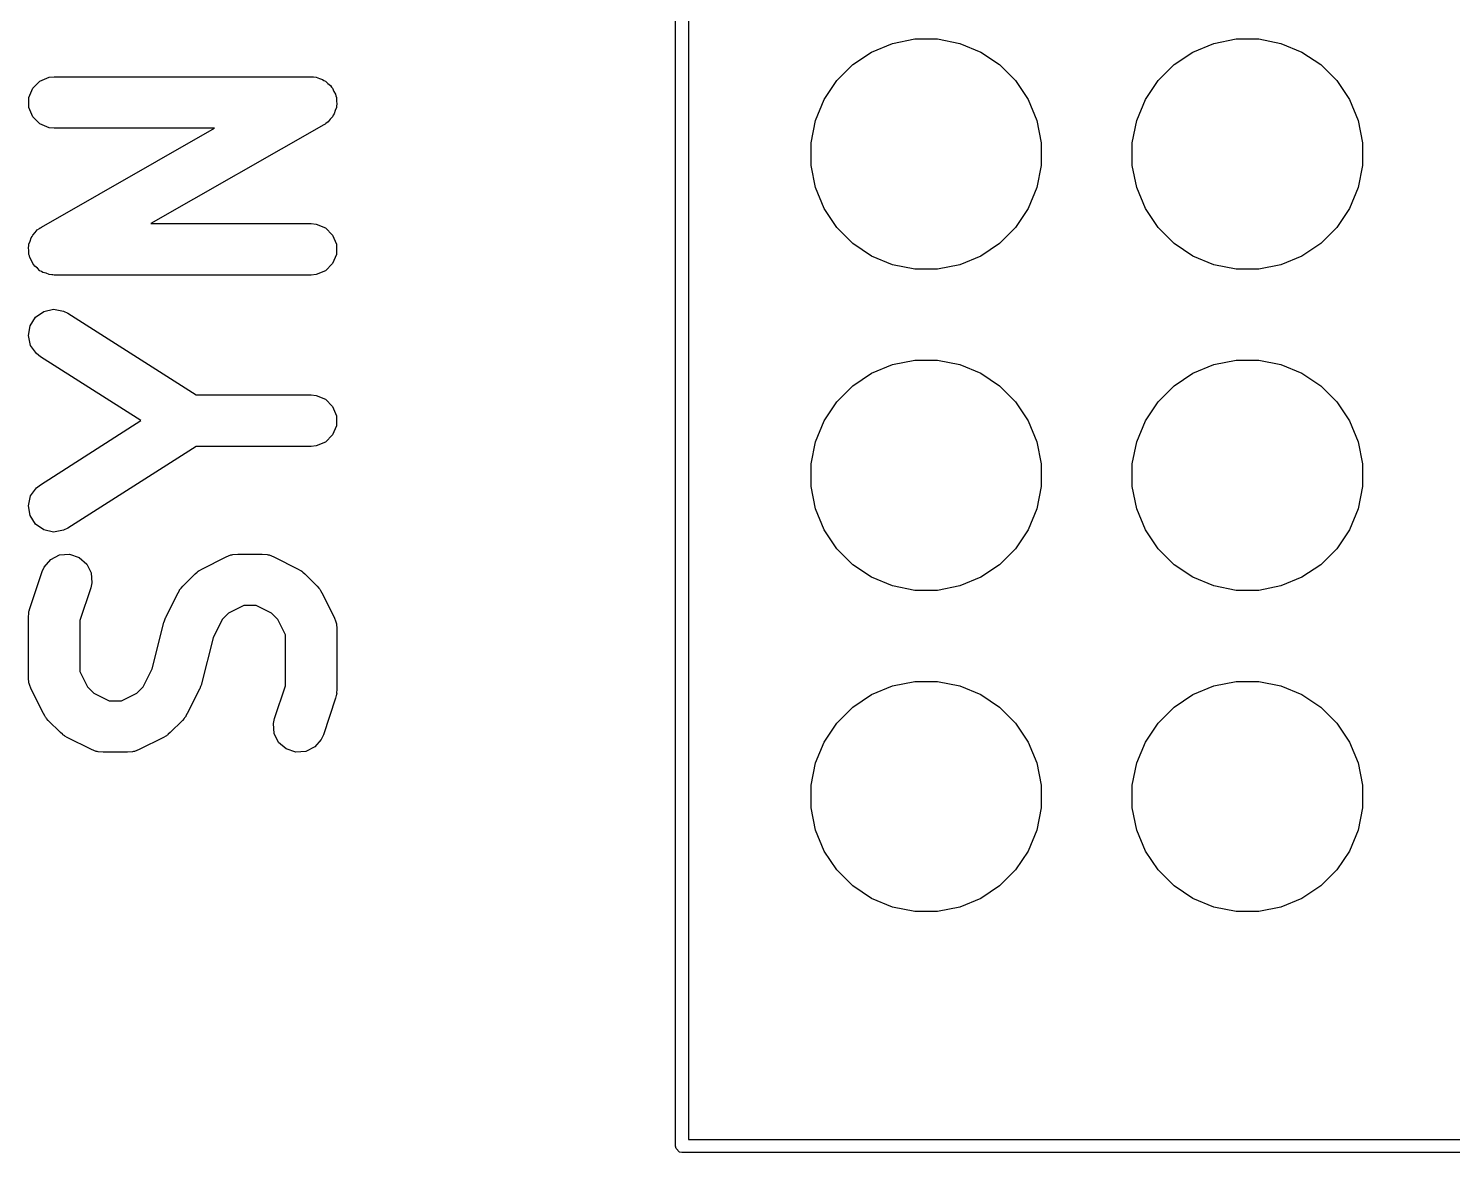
# Model space of a CAD drawing. Header units: inches. Extents: x 0.38 to 8.15, y -7.81 to -0.59.
# Drawn here: x 7.2722 to 7.7085, y -3.3295 to -2.9852 of the extents above; entities that cross this region are included whole.
import ezdxf

# ---------------------------------------------------------------- set-up
doc = ezdxf.new("R2010")
doc.units = ezdxf.units.IN
doc.header["$MEASUREMENT"] = 0
for name, color, linetype, true_color in [('B.Cu', 153, 'CONTINUOUS', 0x4d7fc4), ('F.Courtyard', 6, 'CONTINUOUS', 0xff26e2), ('F.Cu', 13, 'CONTINUOUS', 0xc83434), ('F.Silkscreen', 41, 'CONTINUOUS', 0xf2eda1)]:
    doc.layers.add(name, color=color, linetype=linetype, true_color=true_color)

msp = doc.modelspace()

# ---------------------------------------------------------------- linework, layer by layer
at = {"layer": 'B.Cu', "linetype": 'CONTINUOUS'}
for p, q in [((7.53696, -2.98971), (7.54377, -2.98836)), ((7.54377, -2.98836), (7.55072, -2.98836)), ((7.55072, -2.98836), (7.55753, -2.98971)), ((7.63538, -2.98971), (7.6422, -2.98836)), ((7.6422, -2.98836), (7.64914, -2.98836)), ((7.64914, -2.98836), (7.65595, -2.98971)), ((7.52477, -2.99623), (7.53054, -2.99237)), ((7.53054, -2.99237), (7.53696, -2.98971)), ((7.55753, -2.98971), (7.56395, -2.99237)), ((7.56395, -2.99237), (7.56972, -2.99623)), ((7.62319, -2.99623), (7.62897, -2.99237)), ((7.62897, -2.99237), (7.63538, -2.98971)), ((7.65595, -2.98971), (7.66237, -2.99237)), ((7.66237, -2.99237), (7.66815, -2.99623)), ((7.51985, -3.00114), (7.52477, -2.99623)), ((7.56972, -2.99623), (7.57463, -3.00114)), ((7.61828, -3.00114), (7.62319, -2.99623)), ((7.66815, -2.99623), (7.67306, -3.00114)), ((7.51599, -3.00692), (7.51985, -3.00114)), ((7.57463, -3.00114), (7.57849, -3.00692)), ((7.61442, -3.00692), (7.61828, -3.00114)), ((7.67306, -3.00114), (7.67692, -3.00692)), ((7.51334, -3.01334), (7.51599, -3.00692)), ((7.57849, -3.00692), (7.58115, -3.01334)), ((7.61176, -3.01334), (7.61442, -3.00692)), ((7.67692, -3.00692), (7.67958, -3.01334)), ((7.51198, -3.02015), (7.51334, -3.01334)), ((7.58115, -3.01334), (7.58251, -3.02015)), ((7.61041, -3.02015), (7.61176, -3.01334)), ((7.67958, -3.01334), (7.68093, -3.02015)), ((7.51198, -3.0271), (7.51198, -3.02015)), ((7.58251, -3.02015), (7.58251, -3.0271)), ((7.61041, -3.0271), (7.61041, -3.02015)), ((7.68093, -3.02015), (7.68093, -3.0271)), ((7.51334, -3.03391), (7.51198, -3.0271)), ((7.58251, -3.0271), (7.58115, -3.03391)), ((7.61176, -3.03391), (7.61041, -3.0271)), ((7.68093, -3.0271), (7.67958, -3.03391)), ((7.51599, -3.04033), (7.51334, -3.03391)), ((7.58115, -3.03391), (7.57849, -3.04033)), ((7.61442, -3.04033), (7.61176, -3.03391)), ((7.67958, -3.03391), (7.67692, -3.04033)), ((7.51985, -3.0461), (7.51599, -3.04033)), ((7.57849, -3.04033), (7.57463, -3.0461)), ((7.61828, -3.0461), (7.61442, -3.04033)), ((7.67692, -3.04033), (7.67306, -3.0461)), ((7.52477, -3.05101), (7.51985, -3.0461)), ((7.57463, -3.0461), (7.56972, -3.05101)), ((7.62319, -3.05101), (7.61828, -3.0461)), ((7.67306, -3.0461), (7.66815, -3.05101)), ((7.53054, -3.05487), (7.52477, -3.05101)), ((7.56972, -3.05101), (7.56395, -3.05487)), ((7.62897, -3.05487), (7.62319, -3.05101)), ((7.66815, -3.05101), (7.66237, -3.05487)), ((7.53696, -3.05753), (7.53054, -3.05487)), ((7.54377, -3.05888), (7.53696, -3.05753)), ((7.55753, -3.05753), (7.55072, -3.05888)), ((7.56395, -3.05487), (7.55753, -3.05753)), ((7.63538, -3.05753), (7.62897, -3.05487)), ((7.6422, -3.05888), (7.63538, -3.05753)), ((7.65595, -3.05753), (7.64914, -3.05888)), ((7.66237, -3.05487), (7.65595, -3.05753)), ((7.55072, -3.05888), (7.54377, -3.05888)), ((7.64914, -3.05888), (7.6422, -3.05888)), ((7.53054, -3.0908), (7.53696, -3.08814)), ((7.53696, -3.08814), (7.54377, -3.08678)), ((7.54377, -3.08678), (7.55072, -3.08678)), ((7.55072, -3.08678), (7.55753, -3.08814)), ((7.55753, -3.08814), (7.56395, -3.0908)), ((7.62897, -3.0908), (7.63538, -3.08814)), ((7.63538, -3.08814), (7.6422, -3.08678)), ((7.6422, -3.08678), (7.64914, -3.08678)), ((7.64914, -3.08678), (7.65595, -3.08814)), ((7.65595, -3.08814), (7.66237, -3.0908)), ((7.52477, -3.09466), (7.53054, -3.0908)), ((7.56395, -3.0908), (7.56972, -3.09466)), ((7.62319, -3.09466), (7.62897, -3.0908)), ((7.66237, -3.0908), (7.66815, -3.09466)), ((7.51985, -3.09957), (7.52477, -3.09466)), ((7.56972, -3.09466), (7.57463, -3.09957)), ((7.61828, -3.09957), (7.62319, -3.09466)), ((7.66815, -3.09466), (7.67306, -3.09957)), ((7.51599, -3.10534), (7.51985, -3.09957)), ((7.57463, -3.09957), (7.57849, -3.10534)), ((7.61442, -3.10534), (7.61828, -3.09957)), ((7.67306, -3.09957), (7.67692, -3.10534)), ((7.51334, -3.11176), (7.51599, -3.10534)), ((7.57849, -3.10534), (7.58115, -3.11176)), ((7.61176, -3.11176), (7.61442, -3.10534)), ((7.67692, -3.10534), (7.67958, -3.11176)), ((7.51198, -3.11857), (7.51334, -3.11176)), ((7.58115, -3.11176), (7.58251, -3.11857)), ((7.61041, -3.11857), (7.61176, -3.11176)), ((7.67958, -3.11176), (7.68093, -3.11857)), ((7.51198, -3.12552), (7.51198, -3.11857)), ((7.58251, -3.11857), (7.58251, -3.12552)), ((7.61041, -3.12552), (7.61041, -3.11857)), ((7.68093, -3.11857), (7.68093, -3.12552)), ((7.51334, -3.13233), (7.51198, -3.12552)), ((7.58251, -3.12552), (7.58115, -3.13233)), ((7.61176, -3.13233), (7.61041, -3.12552)), ((7.68093, -3.12552), (7.67958, -3.13233)), ((7.51599, -3.13875), (7.51334, -3.13233)), ((7.58115, -3.13233), (7.57849, -3.13875)), ((7.61442, -3.13875), (7.61176, -3.13233)), ((7.67958, -3.13233), (7.67692, -3.13875)), ((7.51985, -3.14453), (7.51599, -3.13875)), ((7.57849, -3.13875), (7.57463, -3.14453)), ((7.61828, -3.14453), (7.61442, -3.13875)), ((7.67692, -3.13875), (7.67306, -3.14453)), ((7.52477, -3.14944), (7.51985, -3.14453)), ((7.57463, -3.14453), (7.56972, -3.14944)), ((7.62319, -3.14944), (7.61828, -3.14453)), ((7.67306, -3.14453), (7.66815, -3.14944)), ((7.53054, -3.1533), (7.52477, -3.14944)), ((7.56972, -3.14944), (7.56395, -3.1533)), ((7.62897, -3.1533), (7.62319, -3.14944)), ((7.66815, -3.14944), (7.66237, -3.1533)), ((7.53696, -3.15595), (7.53054, -3.1533)), ((7.56395, -3.1533), (7.55753, -3.15595)), ((7.63538, -3.15595), (7.62897, -3.1533)), ((7.66237, -3.1533), (7.65595, -3.15595)), ((7.54377, -3.15731), (7.53696, -3.15595)), ((7.55072, -3.15731), (7.54377, -3.15731)), ((7.55753, -3.15595), (7.55072, -3.15731)), ((7.6422, -3.15731), (7.63538, -3.15595)), ((7.64914, -3.15731), (7.6422, -3.15731)), ((7.65595, -3.15595), (7.64914, -3.15731)), ((7.52477, -3.19308), (7.53054, -3.18922)), ((7.53054, -3.18922), (7.53696, -3.18657)), ((7.53696, -3.18657), (7.54377, -3.18521)), ((7.54377, -3.18521), (7.55072, -3.18521)), ((7.55072, -3.18521), (7.55753, -3.18657)), ((7.55753, -3.18657), (7.56395, -3.18922)), ((7.56395, -3.18922), (7.56972, -3.19308)), ((7.62319, -3.19308), (7.62897, -3.18922)), ((7.62897, -3.18922), (7.63538, -3.18657)), ((7.63538, -3.18657), (7.6422, -3.18521)), ((7.6422, -3.18521), (7.64914, -3.18521)), ((7.64914, -3.18521), (7.65595, -3.18657)), ((7.65595, -3.18657), (7.66237, -3.18922)), ((7.66237, -3.18922), (7.66815, -3.19308)), ((7.51985, -3.19799), (7.52477, -3.19308)), ((7.56972, -3.19308), (7.57463, -3.19799)), ((7.61828, -3.19799), (7.62319, -3.19308)), ((7.66815, -3.19308), (7.67306, -3.19799)), ((7.51599, -3.20377), (7.51985, -3.19799)), ((7.57463, -3.19799), (7.57849, -3.20377)), ((7.61442, -3.20377), (7.61828, -3.19799)), ((7.67306, -3.19799), (7.67692, -3.20377)), ((7.51334, -3.21019), (7.51599, -3.20377)), ((7.57849, -3.20377), (7.58115, -3.21019)), ((7.61176, -3.21019), (7.61442, -3.20377)), ((7.67692, -3.20377), (7.67958, -3.21019)), ((7.51198, -3.217), (7.51334, -3.21019)), ((7.58115, -3.21019), (7.58251, -3.217)), ((7.61041, -3.217), (7.61176, -3.21019)), ((7.67958, -3.21019), (7.68093, -3.217)), ((7.51198, -3.22395), (7.51198, -3.217)), ((7.58251, -3.217), (7.58251, -3.22395)), ((7.61041, -3.22395), (7.61041, -3.217)), ((7.68093, -3.217), (7.68093, -3.22395)), ((7.51334, -3.23076), (7.51198, -3.22395)), ((7.58251, -3.22395), (7.58115, -3.23076)), ((7.61176, -3.23076), (7.61041, -3.22395)), ((7.68093, -3.22395), (7.67958, -3.23076)), ((7.51599, -3.23718), (7.51334, -3.23076)), ((7.58115, -3.23076), (7.57849, -3.23718)), ((7.61442, -3.23718), (7.61176, -3.23076)), ((7.67958, -3.23076), (7.67692, -3.23718)), ((7.51985, -3.24295), (7.51599, -3.23718)), ((7.57849, -3.23718), (7.57463, -3.24295)), ((7.61828, -3.24295), (7.61442, -3.23718)), ((7.67692, -3.23718), (7.67306, -3.24295)), ((7.52477, -3.24786), (7.51985, -3.24295)), ((7.57463, -3.24295), (7.56972, -3.24786)), ((7.62319, -3.24786), (7.61828, -3.24295)), ((7.67306, -3.24295), (7.66815, -3.24786)), ((7.53054, -3.25172), (7.52477, -3.24786)), ((7.56972, -3.24786), (7.56395, -3.25172)), ((7.62897, -3.25172), (7.62319, -3.24786)), ((7.66815, -3.24786), (7.66237, -3.25172)), ((7.53696, -3.25438), (7.53054, -3.25172)), ((7.54377, -3.25573), (7.53696, -3.25438)), ((7.55753, -3.25438), (7.55072, -3.25573)), ((7.56395, -3.25172), (7.55753, -3.25438)), ((7.63538, -3.25438), (7.62897, -3.25172)), ((7.6422, -3.25573), (7.63538, -3.25438)), ((7.65595, -3.25438), (7.64914, -3.25573)), ((7.66237, -3.25172), (7.65595, -3.25438)), ((7.55072, -3.25573), (7.54377, -3.25573)), ((7.64914, -3.25573), (7.6422, -3.25573))]:
    msp.add_line(p, q, dxfattribs=at)
at = {"layer": 'F.Courtyard', "linetype": 'CONTINUOUS'}
for p, q in [((7.47047, -3.32756), (7.47047, -2.81811)), ((7.47441, -2.82008), (7.47441, -3.32559)), ((7.47062, -3.32831), (7.47047, -3.32756)), ((7.47169, -3.32938), (7.47062, -3.32831)), ((7.47441, -3.32559), (8.14921, -3.32559)), ((7.47244, -3.32953), (7.47169, -3.32938)), ((8.15118, -3.32953), (7.47244, -3.32953))]:
    msp.add_line(p, q, dxfattribs=at)
at = {"layer": 'F.Cu', "linetype": 'CONTINUOUS'}
for p, q in [((7.53696, -2.98971), (7.54377, -2.98836)), ((7.54377, -2.98836), (7.55072, -2.98836)), ((7.55072, -2.98836), (7.55753, -2.98971)), ((7.63538, -2.98971), (7.6422, -2.98836)), ((7.6422, -2.98836), (7.64914, -2.98836)), ((7.64914, -2.98836), (7.65595, -2.98971)), ((7.52477, -2.99623), (7.53054, -2.99237)), ((7.53054, -2.99237), (7.53696, -2.98971)), ((7.55753, -2.98971), (7.56395, -2.99237)), ((7.56395, -2.99237), (7.56972, -2.99623)), ((7.62319, -2.99623), (7.62897, -2.99237)), ((7.62897, -2.99237), (7.63538, -2.98971)), ((7.65595, -2.98971), (7.66237, -2.99237)), ((7.66237, -2.99237), (7.66815, -2.99623)), ((7.51985, -3.00114), (7.52477, -2.99623)), ((7.56972, -2.99623), (7.57463, -3.00114)), ((7.61828, -3.00114), (7.62319, -2.99623)), ((7.66815, -2.99623), (7.67306, -3.00114)), ((7.51599, -3.00692), (7.51985, -3.00114)), ((7.57463, -3.00114), (7.57849, -3.00692)), ((7.61442, -3.00692), (7.61828, -3.00114)), ((7.67306, -3.00114), (7.67692, -3.00692)), ((7.51334, -3.01334), (7.51599, -3.00692)), ((7.57849, -3.00692), (7.58115, -3.01334)), ((7.61176, -3.01334), (7.61442, -3.00692)), ((7.67692, -3.00692), (7.67958, -3.01334)), ((7.51198, -3.02015), (7.51334, -3.01334)), ((7.58115, -3.01334), (7.58251, -3.02015)), ((7.61041, -3.02015), (7.61176, -3.01334)), ((7.67958, -3.01334), (7.68093, -3.02015)), ((7.51198, -3.0271), (7.51198, -3.02015)), ((7.58251, -3.02015), (7.58251, -3.0271)), ((7.61041, -3.0271), (7.61041, -3.02015)), ((7.68093, -3.02015), (7.68093, -3.0271)), ((7.51334, -3.03391), (7.51198, -3.0271)), ((7.58251, -3.0271), (7.58115, -3.03391)), ((7.61176, -3.03391), (7.61041, -3.0271)), ((7.68093, -3.0271), (7.67958, -3.03391)), ((7.51599, -3.04033), (7.51334, -3.03391)), ((7.58115, -3.03391), (7.57849, -3.04033)), ((7.61442, -3.04033), (7.61176, -3.03391)), ((7.67958, -3.03391), (7.67692, -3.04033)), ((7.51985, -3.0461), (7.51599, -3.04033)), ((7.57849, -3.04033), (7.57463, -3.0461)), ((7.61828, -3.0461), (7.61442, -3.04033)), ((7.67692, -3.04033), (7.67306, -3.0461)), ((7.52477, -3.05101), (7.51985, -3.0461)), ((7.57463, -3.0461), (7.56972, -3.05101)), ((7.62319, -3.05101), (7.61828, -3.0461)), ((7.67306, -3.0461), (7.66815, -3.05101)), ((7.53054, -3.05487), (7.52477, -3.05101)), ((7.56972, -3.05101), (7.56395, -3.05487)), ((7.62897, -3.05487), (7.62319, -3.05101)), ((7.66815, -3.05101), (7.66237, -3.05487)), ((7.53696, -3.05753), (7.53054, -3.05487)), ((7.54377, -3.05888), (7.53696, -3.05753)), ((7.55753, -3.05753), (7.55072, -3.05888)), ((7.56395, -3.05487), (7.55753, -3.05753)), ((7.63538, -3.05753), (7.62897, -3.05487)), ((7.6422, -3.05888), (7.63538, -3.05753)), ((7.65595, -3.05753), (7.64914, -3.05888)), ((7.66237, -3.05487), (7.65595, -3.05753)), ((7.55072, -3.05888), (7.54377, -3.05888)), ((7.64914, -3.05888), (7.6422, -3.05888)), ((7.53054, -3.0908), (7.53696, -3.08814)), ((7.53696, -3.08814), (7.54377, -3.08678)), ((7.54377, -3.08678), (7.55072, -3.08678)), ((7.55072, -3.08678), (7.55753, -3.08814)), ((7.55753, -3.08814), (7.56395, -3.0908)), ((7.62897, -3.0908), (7.63538, -3.08814)), ((7.63538, -3.08814), (7.6422, -3.08678)), ((7.6422, -3.08678), (7.64914, -3.08678)), ((7.64914, -3.08678), (7.65595, -3.08814)), ((7.65595, -3.08814), (7.66237, -3.0908)), ((7.52477, -3.09466), (7.53054, -3.0908)), ((7.56395, -3.0908), (7.56972, -3.09466)), ((7.62319, -3.09466), (7.62897, -3.0908)), ((7.66237, -3.0908), (7.66815, -3.09466)), ((7.51985, -3.09957), (7.52477, -3.09466)), ((7.56972, -3.09466), (7.57463, -3.09957)), ((7.61828, -3.09957), (7.62319, -3.09466)), ((7.66815, -3.09466), (7.67306, -3.09957)), ((7.51599, -3.10534), (7.51985, -3.09957)), ((7.57463, -3.09957), (7.57849, -3.10534)), ((7.61442, -3.10534), (7.61828, -3.09957)), ((7.67306, -3.09957), (7.67692, -3.10534)), ((7.51334, -3.11176), (7.51599, -3.10534)), ((7.57849, -3.10534), (7.58115, -3.11176)), ((7.61176, -3.11176), (7.61442, -3.10534)), ((7.67692, -3.10534), (7.67958, -3.11176)), ((7.51198, -3.11857), (7.51334, -3.11176)), ((7.58115, -3.11176), (7.58251, -3.11857)), ((7.61041, -3.11857), (7.61176, -3.11176)), ((7.67958, -3.11176), (7.68093, -3.11857)), ((7.51198, -3.12552), (7.51198, -3.11857)), ((7.58251, -3.11857), (7.58251, -3.12552)), ((7.61041, -3.12552), (7.61041, -3.11857)), ((7.68093, -3.11857), (7.68093, -3.12552)), ((7.51334, -3.13233), (7.51198, -3.12552)), ((7.58251, -3.12552), (7.58115, -3.13233)), ((7.61176, -3.13233), (7.61041, -3.12552)), ((7.68093, -3.12552), (7.67958, -3.13233)), ((7.51599, -3.13875), (7.51334, -3.13233)), ((7.58115, -3.13233), (7.57849, -3.13875)), ((7.61442, -3.13875), (7.61176, -3.13233)), ((7.67958, -3.13233), (7.67692, -3.13875)), ((7.51985, -3.14453), (7.51599, -3.13875)), ((7.57849, -3.13875), (7.57463, -3.14453)), ((7.61828, -3.14453), (7.61442, -3.13875)), ((7.67692, -3.13875), (7.67306, -3.14453)), ((7.52477, -3.14944), (7.51985, -3.14453)), ((7.57463, -3.14453), (7.56972, -3.14944)), ((7.62319, -3.14944), (7.61828, -3.14453)), ((7.67306, -3.14453), (7.66815, -3.14944)), ((7.53054, -3.1533), (7.52477, -3.14944)), ((7.56972, -3.14944), (7.56395, -3.1533)), ((7.62897, -3.1533), (7.62319, -3.14944)), ((7.66815, -3.14944), (7.66237, -3.1533)), ((7.53696, -3.15595), (7.53054, -3.1533)), ((7.56395, -3.1533), (7.55753, -3.15595)), ((7.63538, -3.15595), (7.62897, -3.1533)), ((7.66237, -3.1533), (7.65595, -3.15595)), ((7.54377, -3.15731), (7.53696, -3.15595)), ((7.55072, -3.15731), (7.54377, -3.15731)), ((7.55753, -3.15595), (7.55072, -3.15731)), ((7.6422, -3.15731), (7.63538, -3.15595)), ((7.64914, -3.15731), (7.6422, -3.15731)), ((7.65595, -3.15595), (7.64914, -3.15731)), ((7.52477, -3.19308), (7.53054, -3.18922)), ((7.53054, -3.18922), (7.53696, -3.18657)), ((7.53696, -3.18657), (7.54377, -3.18521)), ((7.54377, -3.18521), (7.55072, -3.18521)), ((7.55072, -3.18521), (7.55753, -3.18657)), ((7.55753, -3.18657), (7.56395, -3.18922)), ((7.56395, -3.18922), (7.56972, -3.19308)), ((7.62319, -3.19308), (7.62897, -3.18922)), ((7.62897, -3.18922), (7.63538, -3.18657)), ((7.63538, -3.18657), (7.6422, -3.18521)), ((7.6422, -3.18521), (7.64914, -3.18521)), ((7.64914, -3.18521), (7.65595, -3.18657)), ((7.65595, -3.18657), (7.66237, -3.18922)), ((7.66237, -3.18922), (7.66815, -3.19308)), ((7.51985, -3.19799), (7.52477, -3.19308)), ((7.56972, -3.19308), (7.57463, -3.19799)), ((7.61828, -3.19799), (7.62319, -3.19308)), ((7.66815, -3.19308), (7.67306, -3.19799)), ((7.51599, -3.20377), (7.51985, -3.19799)), ((7.57463, -3.19799), (7.57849, -3.20377)), ((7.61442, -3.20377), (7.61828, -3.19799)), ((7.67306, -3.19799), (7.67692, -3.20377)), ((7.51334, -3.21019), (7.51599, -3.20377)), ((7.57849, -3.20377), (7.58115, -3.21019)), ((7.61176, -3.21019), (7.61442, -3.20377)), ((7.67692, -3.20377), (7.67958, -3.21019)), ((7.51198, -3.217), (7.51334, -3.21019)), ((7.58115, -3.21019), (7.58251, -3.217)), ((7.61041, -3.217), (7.61176, -3.21019)), ((7.67958, -3.21019), (7.68093, -3.217)), ((7.51198, -3.22395), (7.51198, -3.217)), ((7.58251, -3.217), (7.58251, -3.22395)), ((7.61041, -3.22395), (7.61041, -3.217)), ((7.68093, -3.217), (7.68093, -3.22395)), ((7.51334, -3.23076), (7.51198, -3.22395)), ((7.58251, -3.22395), (7.58115, -3.23076)), ((7.61176, -3.23076), (7.61041, -3.22395)), ((7.68093, -3.22395), (7.67958, -3.23076)), ((7.51599, -3.23718), (7.51334, -3.23076)), ((7.58115, -3.23076), (7.57849, -3.23718)), ((7.61442, -3.23718), (7.61176, -3.23076)), ((7.67958, -3.23076), (7.67692, -3.23718)), ((7.51985, -3.24295), (7.51599, -3.23718)), ((7.57849, -3.23718), (7.57463, -3.24295)), ((7.61828, -3.24295), (7.61442, -3.23718)), ((7.67692, -3.23718), (7.67306, -3.24295)), ((7.52477, -3.24786), (7.51985, -3.24295)), ((7.57463, -3.24295), (7.56972, -3.24786)), ((7.62319, -3.24786), (7.61828, -3.24295)), ((7.67306, -3.24295), (7.66815, -3.24786)), ((7.53054, -3.25172), (7.52477, -3.24786)), ((7.56972, -3.24786), (7.56395, -3.25172)), ((7.62897, -3.25172), (7.62319, -3.24786)), ((7.66815, -3.24786), (7.66237, -3.25172)), ((7.53696, -3.25438), (7.53054, -3.25172)), ((7.54377, -3.25573), (7.53696, -3.25438)), ((7.55753, -3.25438), (7.55072, -3.25573)), ((7.56395, -3.25172), (7.55753, -3.25438)), ((7.63538, -3.25438), (7.62897, -3.25172)), ((7.6422, -3.25573), (7.63538, -3.25438)), ((7.65595, -3.25438), (7.64914, -3.25573)), ((7.66237, -3.25172), (7.65595, -3.25438)), ((7.55072, -3.25573), (7.54377, -3.25573)), ((7.64914, -3.25573), (7.6422, -3.25573))]:
    msp.add_line(p, q, dxfattribs=at)
at = {"layer": 'F.Silkscreen', "linetype": 'CONTINUOUS'}
for p, q in [((7.27355, -3.00345), (7.27572, -3.00128)), ((7.27572, -3.00128), (7.27856, -3.0001)), ((7.27856, -3.0001), (7.2801, -2.99995)), ((7.2801, -2.99995), (7.35884, -2.99995)), ((7.35884, -2.99995), (7.35923, -2.99999)), ((7.35923, -2.99999), (7.35939, -2.99997)), ((7.35939, -2.99997), (7.35959, -3.00002)), ((7.35959, -3.00002), (7.36037, -3.0001)), ((7.36037, -3.0001), (7.36134, -3.0005)), ((7.36134, -3.0005), (7.36235, -3.00078)), ((7.36235, -3.00078), (7.36275, -3.00109)), ((7.36275, -3.00109), (7.36321, -3.00128)), ((7.36321, -3.00128), (7.36395, -3.00202)), ((7.27237, -3.00629), (7.27355, -3.00345)), ((7.36395, -3.00202), (7.36478, -3.00266)), ((7.36478, -3.00266), (7.36503, -3.0031)), ((7.36503, -3.0031), (7.36538, -3.00345)), ((7.36538, -3.00345), (7.36578, -3.00442)), ((7.36578, -3.00442), (7.3663, -3.00533)), ((7.3663, -3.00533), (7.36637, -3.00582)), ((7.36637, -3.00582), (7.36656, -3.00629)), ((7.27237, -3.00936), (7.27237, -3.00629)), ((7.27355, -3.0122), (7.27237, -3.00936)), ((7.36616, -3.01033), (7.36588, -3.01134)), ((7.36656, -3.00936), (7.36616, -3.01033)), ((7.36656, -3.00629), (7.36656, -3.00734)), ((7.36656, -3.00734), (7.36669, -3.00837)), ((7.36669, -3.00837), (7.36656, -3.00886)), ((7.36656, -3.00886), (7.36656, -3.00936)), ((7.27572, -3.01437), (7.27355, -3.0122)), ((7.27856, -3.01555), (7.27572, -3.01437)), ((7.36274, -3.01466), (7.30975, -3.04495)), ((7.36307, -3.01443), (7.36274, -3.01466)), ((7.36321, -3.01437), (7.36307, -3.01443)), ((7.36336, -3.01422), (7.36321, -3.01437)), ((7.364, -3.01377), (7.36336, -3.01422)), ((7.36464, -3.01294), (7.364, -3.01377)), ((7.36538, -3.0122), (7.36464, -3.01294)), ((7.36558, -3.01174), (7.36538, -3.0122)), ((7.36588, -3.01134), (7.36558, -3.01174)), ((7.27619, -3.04598), (7.32919, -3.0157)), ((7.2801, -3.0157), (7.27856, -3.01555)), ((7.32919, -3.0157), (7.2801, -3.0157)), ((7.30975, -3.04495), (7.35884, -3.04495)), ((7.35884, -3.04495), (7.36037, -3.0451)), ((7.36037, -3.0451), (7.36321, -3.04627)), ((7.27277, -3.05032), (7.27305, -3.04931)), ((7.27305, -3.04931), (7.27336, -3.04891)), ((7.27336, -3.04891), (7.27355, -3.04844)), ((7.27355, -3.04844), (7.27429, -3.0477)), ((7.27429, -3.0477), (7.27493, -3.04688)), ((7.27493, -3.04688), (7.27557, -3.04642)), ((7.27557, -3.04642), (7.27572, -3.04627)), ((7.27572, -3.04627), (7.27587, -3.04621)), ((7.27587, -3.04621), (7.27619, -3.04598)), ((7.36321, -3.04627), (7.36538, -3.04844)), ((7.36538, -3.04844), (7.36656, -3.05128)), ((7.27224, -3.05227), (7.27237, -3.05178)), ((7.27237, -3.05331), (7.27224, -3.05227)), ((7.27237, -3.05128), (7.27277, -3.05032)), ((7.27237, -3.05178), (7.27237, -3.05128)), ((7.27237, -3.05436), (7.27237, -3.05331)), ((7.36656, -3.05128), (7.36656, -3.05436)), ((7.27257, -3.05482), (7.27237, -3.05436)), ((7.27263, -3.05532), (7.27257, -3.05482)), ((7.27315, -3.05623), (7.27263, -3.05532)), ((7.27355, -3.05719), (7.27315, -3.05623)), ((7.2739, -3.05755), (7.27355, -3.05719)), ((7.27415, -3.05798), (7.2739, -3.05755)), ((7.27498, -3.05863), (7.27415, -3.05798)), ((7.36538, -3.05719), (7.36321, -3.05937)), ((7.36656, -3.05436), (7.36538, -3.05719)), ((7.27572, -3.05937), (7.27498, -3.05863)), ((7.27619, -3.05956), (7.27572, -3.05937)), ((7.27658, -3.05987), (7.27619, -3.05956)), ((7.27759, -3.06014), (7.27658, -3.05987)), ((7.27856, -3.06054), (7.27759, -3.06014)), ((7.27935, -3.06062), (7.27856, -3.06054)), ((7.27955, -3.06067), (7.27935, -3.06062)), ((7.2797, -3.06065), (7.27955, -3.06067)), ((7.2801, -3.06069), (7.2797, -3.06065)), ((7.35884, -3.06069), (7.2801, -3.06069)), ((7.36037, -3.06054), (7.35884, -3.06069)), ((7.36321, -3.05937), (7.36037, -3.06054)), ((7.27692, -3.07186), (7.27992, -3.07119)), ((7.27992, -3.07119), (7.28295, -3.07173)), ((7.27276, -3.07622), (7.27441, -3.07362)), ((7.27441, -3.07362), (7.27692, -3.07186)), ((7.28295, -3.07173), (7.28432, -3.07242)), ((7.28432, -3.07242), (7.32363, -3.09744)), ((7.27222, -3.07924), (7.27276, -3.07622)), ((7.27289, -3.08224), (7.27222, -3.07924)), ((7.27465, -3.08476), (7.27289, -3.08224)), ((7.27587, -3.08571), (7.27465, -3.08476)), ((7.30667, -3.10531), (7.27587, -3.08571)), ((7.32363, -3.09744), (7.35884, -3.09744)), ((7.35884, -3.09744), (7.36037, -3.09759)), ((7.36037, -3.09759), (7.36321, -3.09877)), ((7.36321, -3.09877), (7.36538, -3.10094)), ((7.36538, -3.10094), (7.36656, -3.10378)), ((7.27587, -3.12492), (7.30667, -3.10531)), ((7.36656, -3.10378), (7.36656, -3.10685)), ((7.36538, -3.10969), (7.36321, -3.11186)), ((7.36656, -3.10685), (7.36538, -3.10969)), ((7.32363, -3.11319), (7.28432, -3.1382)), ((7.35884, -3.11319), (7.32363, -3.11319)), ((7.36037, -3.11304), (7.35884, -3.11319)), ((7.36321, -3.11186), (7.36037, -3.11304)), ((7.27289, -3.12838), (7.27465, -3.12587)), ((7.27465, -3.12587), (7.27587, -3.12492)), ((7.27222, -3.13138), (7.27289, -3.12838)), ((7.27276, -3.13441), (7.27222, -3.13138)), ((7.27441, -3.137), (7.27276, -3.13441)), ((7.27692, -3.13876), (7.27441, -3.137)), ((7.27992, -3.13943), (7.27692, -3.13876)), ((7.28295, -3.1389), (7.27992, -3.13943)), ((7.28432, -3.1382), (7.28295, -3.1389)), ((7.277, -3.15016), (7.27902, -3.14784)), ((7.27902, -3.14784), (7.28177, -3.14646)), ((7.28177, -3.14646), (7.28483, -3.14624)), ((7.28483, -3.14624), (7.28774, -3.14722)), ((7.28774, -3.14722), (7.29007, -3.14923)), ((7.29007, -3.14923), (7.29144, -3.15198)), ((7.32532, -3.15076), (7.33282, -3.14701)), ((7.33282, -3.14701), (7.33426, -3.14646)), ((7.33426, -3.14646), (7.33454, -3.14644)), ((7.33454, -3.14644), (7.3348, -3.14633)), ((7.3348, -3.14633), (7.33634, -3.14618)), ((7.33634, -3.14618), (7.34384, -3.14618)), ((7.34384, -3.14618), (7.34537, -3.14633)), ((7.34537, -3.14633), (7.34564, -3.14644)), ((7.34564, -3.14644), (7.34592, -3.14646)), ((7.34592, -3.14646), (7.34736, -3.14701)), ((7.34736, -3.14701), (7.35486, -3.15076)), ((7.27263, -3.16281), (7.27638, -3.15157)), ((7.27638, -3.15157), (7.277, -3.15016)), ((7.29144, -3.15198), (7.29166, -3.15504)), ((7.31952, -3.15599), (7.32327, -3.15224)), ((7.32327, -3.15224), (7.32388, -3.15174)), ((7.32388, -3.15174), (7.32401, -3.15159)), ((7.32401, -3.15159), (7.32425, -3.15144)), ((7.32425, -3.15144), (7.32447, -3.15126)), ((7.32447, -3.15126), (7.32466, -3.15118)), ((7.32466, -3.15118), (7.32532, -3.15076)), ((7.35486, -3.15076), (7.35552, -3.15118)), ((7.35552, -3.15118), (7.35571, -3.15126)), ((7.35571, -3.15126), (7.35593, -3.15144)), ((7.35593, -3.15144), (7.35616, -3.15159)), ((7.35616, -3.15159), (7.3563, -3.15174)), ((7.3563, -3.15174), (7.3569, -3.15224)), ((7.3569, -3.15224), (7.36065, -3.15599)), ((7.29132, -3.15655), (7.28797, -3.16658)), ((7.29166, -3.15504), (7.29132, -3.15655)), ((7.3143, -3.16553), (7.31805, -3.15803)), ((7.31805, -3.15803), (7.31846, -3.15737)), ((7.31846, -3.15737), (7.31854, -3.15718)), ((7.31854, -3.15718), (7.31872, -3.15696)), ((7.31872, -3.15696), (7.31887, -3.15673)), ((7.31887, -3.15673), (7.31903, -3.15659)), ((7.31903, -3.15659), (7.31952, -3.15599)), ((7.36065, -3.15599), (7.36115, -3.15659)), ((7.36115, -3.15659), (7.36131, -3.15673)), ((7.36131, -3.15673), (7.36146, -3.15696)), ((7.36146, -3.15696), (7.36163, -3.15718)), ((7.36163, -3.15718), (7.36171, -3.15737)), ((7.36171, -3.15737), (7.36213, -3.15803)), ((7.36213, -3.15803), (7.36588, -3.16553)), ((7.27245, -3.16358), (7.27263, -3.16281)), ((7.3382, -3.16193), (7.3335, -3.16428)), ((7.34198, -3.16193), (7.3382, -3.16193)), ((7.34667, -3.16428), (7.34198, -3.16193)), ((7.27222, -3.16531), (7.2723, -3.16453)), ((7.27222, -3.18405), (7.27222, -3.16531)), ((7.27228, -3.16432), (7.27235, -3.16405)), ((7.2723, -3.16453), (7.27228, -3.16432)), ((7.27235, -3.16405), (7.27237, -3.16377)), ((7.27237, -3.16377), (7.27245, -3.16358)), ((7.28797, -3.16658), (7.28797, -3.18219)), ((7.31016, -3.1813), (7.3137, -3.16714)), ((7.3137, -3.16714), (7.31374, -3.16703)), ((7.31374, -3.16703), (7.31375, -3.16697)), ((7.31375, -3.16697), (7.31399, -3.16634)), ((7.31399, -3.16634), (7.31422, -3.16569)), ((7.31422, -3.16569), (7.31426, -3.16565)), ((7.31426, -3.16565), (7.3143, -3.16553)), ((7.33156, -3.16622), (7.32877, -3.1718)), ((7.3335, -3.16428), (7.33156, -3.16622)), ((7.34862, -3.16622), (7.34667, -3.16428)), ((7.35096, -3.17091), (7.34862, -3.16622)), ((7.36588, -3.16553), (7.36643, -3.16697)), ((7.36643, -3.16697), (7.36645, -3.16726)), ((7.36645, -3.16726), (7.36656, -3.16752)), ((7.32877, -3.1718), (7.32523, -3.18596)), ((7.35096, -3.18652), (7.35096, -3.17091)), ((7.36656, -3.16752), (7.36671, -3.16905)), ((7.36671, -3.16905), (7.36671, -3.1878)), ((7.27237, -3.18559), (7.27222, -3.18405)), ((7.28797, -3.18219), (7.29032, -3.18689)), ((7.30737, -3.18689), (7.31016, -3.1813)), ((7.27248, -3.18585), (7.27237, -3.18559)), ((7.2725, -3.18613), (7.27248, -3.18585)), ((7.27305, -3.18757), (7.2725, -3.18613)), ((7.2768, -3.19507), (7.27305, -3.18757)), ((7.29032, -3.18689), (7.29226, -3.18883)), ((7.29226, -3.18883), (7.29695, -3.19118)), ((7.30073, -3.19118), (7.30543, -3.18883)), ((7.30543, -3.18883), (7.30737, -3.18689)), ((7.32463, -3.18757), (7.32088, -3.19507)), ((7.32468, -3.18746), (7.32463, -3.18757)), ((7.32471, -3.18742), (7.32468, -3.18746)), ((7.32494, -3.18677), (7.32471, -3.18742)), ((7.32519, -3.18613), (7.32494, -3.18677)), ((7.32523, -3.18596), (7.32519, -3.18608)), ((7.32519, -3.18608), (7.32519, -3.18613)), ((7.34762, -3.19656), (7.35096, -3.18652)), ((7.36659, -3.18906), (7.36656, -3.18934)), ((7.36665, -3.18879), (7.36659, -3.18906)), ((7.36671, -3.1878), (7.36663, -3.18858)), ((7.36663, -3.18858), (7.36665, -3.18879)), ((7.29695, -3.19118), (7.30073, -3.19118)), ((7.36631, -3.19029), (7.36256, -3.20154)), ((7.36648, -3.18953), (7.36631, -3.19029)), ((7.36656, -3.18934), (7.36648, -3.18953)), ((7.27722, -3.19573), (7.2768, -3.19507)), ((7.2773, -3.19593), (7.27722, -3.19573)), ((7.27748, -3.19614), (7.2773, -3.19593)), ((7.27763, -3.19638), (7.27748, -3.19614)), ((7.27778, -3.19652), (7.27763, -3.19638)), ((7.27828, -3.19712), (7.27778, -3.19652)), ((7.28203, -3.20087), (7.27828, -3.19712)), ((7.31941, -3.19712), (7.31566, -3.20087)), ((7.3199, -3.19652), (7.31941, -3.19712)), ((7.32006, -3.19638), (7.3199, -3.19652)), ((7.32021, -3.19614), (7.32006, -3.19638)), ((7.32039, -3.19593), (7.32021, -3.19614)), ((7.32047, -3.19573), (7.32039, -3.19593)), ((7.32088, -3.19507), (7.32047, -3.19573)), ((7.34727, -3.19807), (7.34762, -3.19656)), ((7.28263, -3.20136), (7.28203, -3.20087)), ((7.28277, -3.20152), (7.28263, -3.20136)), ((7.283, -3.20167), (7.28277, -3.20152)), ((7.28322, -3.20185), (7.283, -3.20167)), ((7.28341, -3.20193), (7.28322, -3.20185)), ((7.28407, -3.20234), (7.28341, -3.20193)), ((7.29157, -3.20609), (7.28407, -3.20234)), ((7.31361, -3.20234), (7.30611, -3.20609)), ((7.31427, -3.20193), (7.31361, -3.20234)), ((7.31447, -3.20185), (7.31427, -3.20193)), ((7.31468, -3.20167), (7.31447, -3.20185)), ((7.31492, -3.20152), (7.31468, -3.20167)), ((7.31506, -3.20136), (7.31492, -3.20152)), ((7.31566, -3.20087), (7.31506, -3.20136)), ((7.34749, -3.20113), (7.34727, -3.19807)), ((7.34887, -3.20388), (7.34749, -3.20113)), ((7.36256, -3.20154), (7.36193, -3.20295)), ((7.29301, -3.20665), (7.29157, -3.20609)), ((7.2933, -3.20667), (7.29301, -3.20665)), ((7.29356, -3.20677), (7.2933, -3.20667)), ((7.30439, -3.20667), (7.30413, -3.20677)), ((7.30467, -3.20665), (7.30439, -3.20667)), ((7.30611, -3.20609), (7.30467, -3.20665)), ((7.35119, -3.20589), (7.34887, -3.20388)), ((7.3541, -3.20686), (7.35119, -3.20589)), ((7.35717, -3.20665), (7.3541, -3.20686)), ((7.35991, -3.20527), (7.35717, -3.20665)), ((7.36193, -3.20295), (7.35991, -3.20527)), ((7.29509, -3.20692), (7.29356, -3.20677)), ((7.30259, -3.20692), (7.29509, -3.20692)), ((7.30413, -3.20677), (7.30259, -3.20692))]:
    msp.add_line(p, q, dxfattribs=at)

doc.saveas('drawing.dxf')
